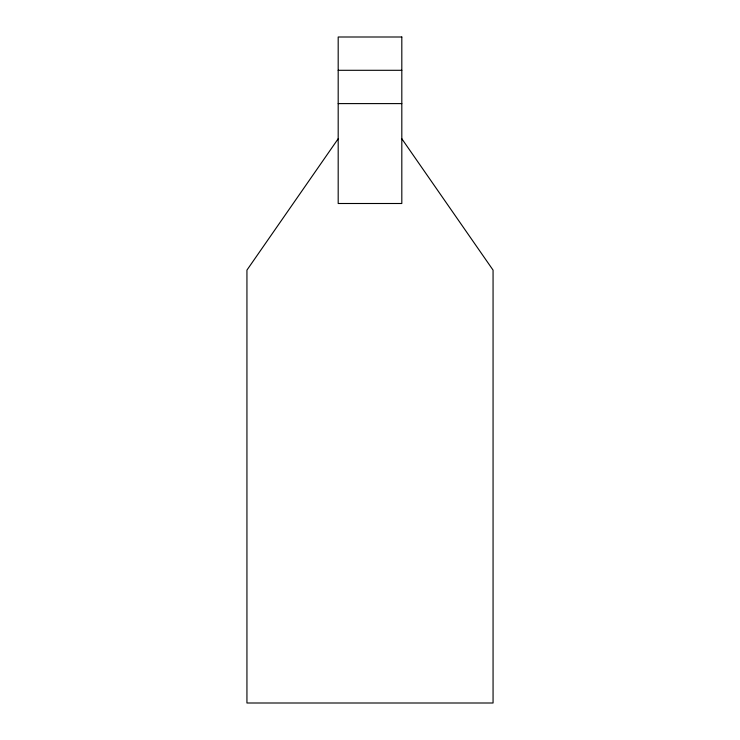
<?xml version="1.0" encoding="UTF-8"?>
<svg xmlns="http://www.w3.org/2000/svg" width="740" height="740" viewBox="0 0 740 740"><rect width="100%" height="100%" fill="white"/><g stroke="black" fill="none" stroke-linecap="round" stroke-linejoin="round"><path stroke-width="1.11" d="M338.189 138.741L246.938 270.1L246.938 703L493.062 703L493.062 270.1L401.811 138.741M338.189 70.3L401.811 70.3M338.189 103.6L401.811 103.6M401.811 37L338.189 37L338.189 203.5L401.811 203.5L401.811 37"/></g></svg>
